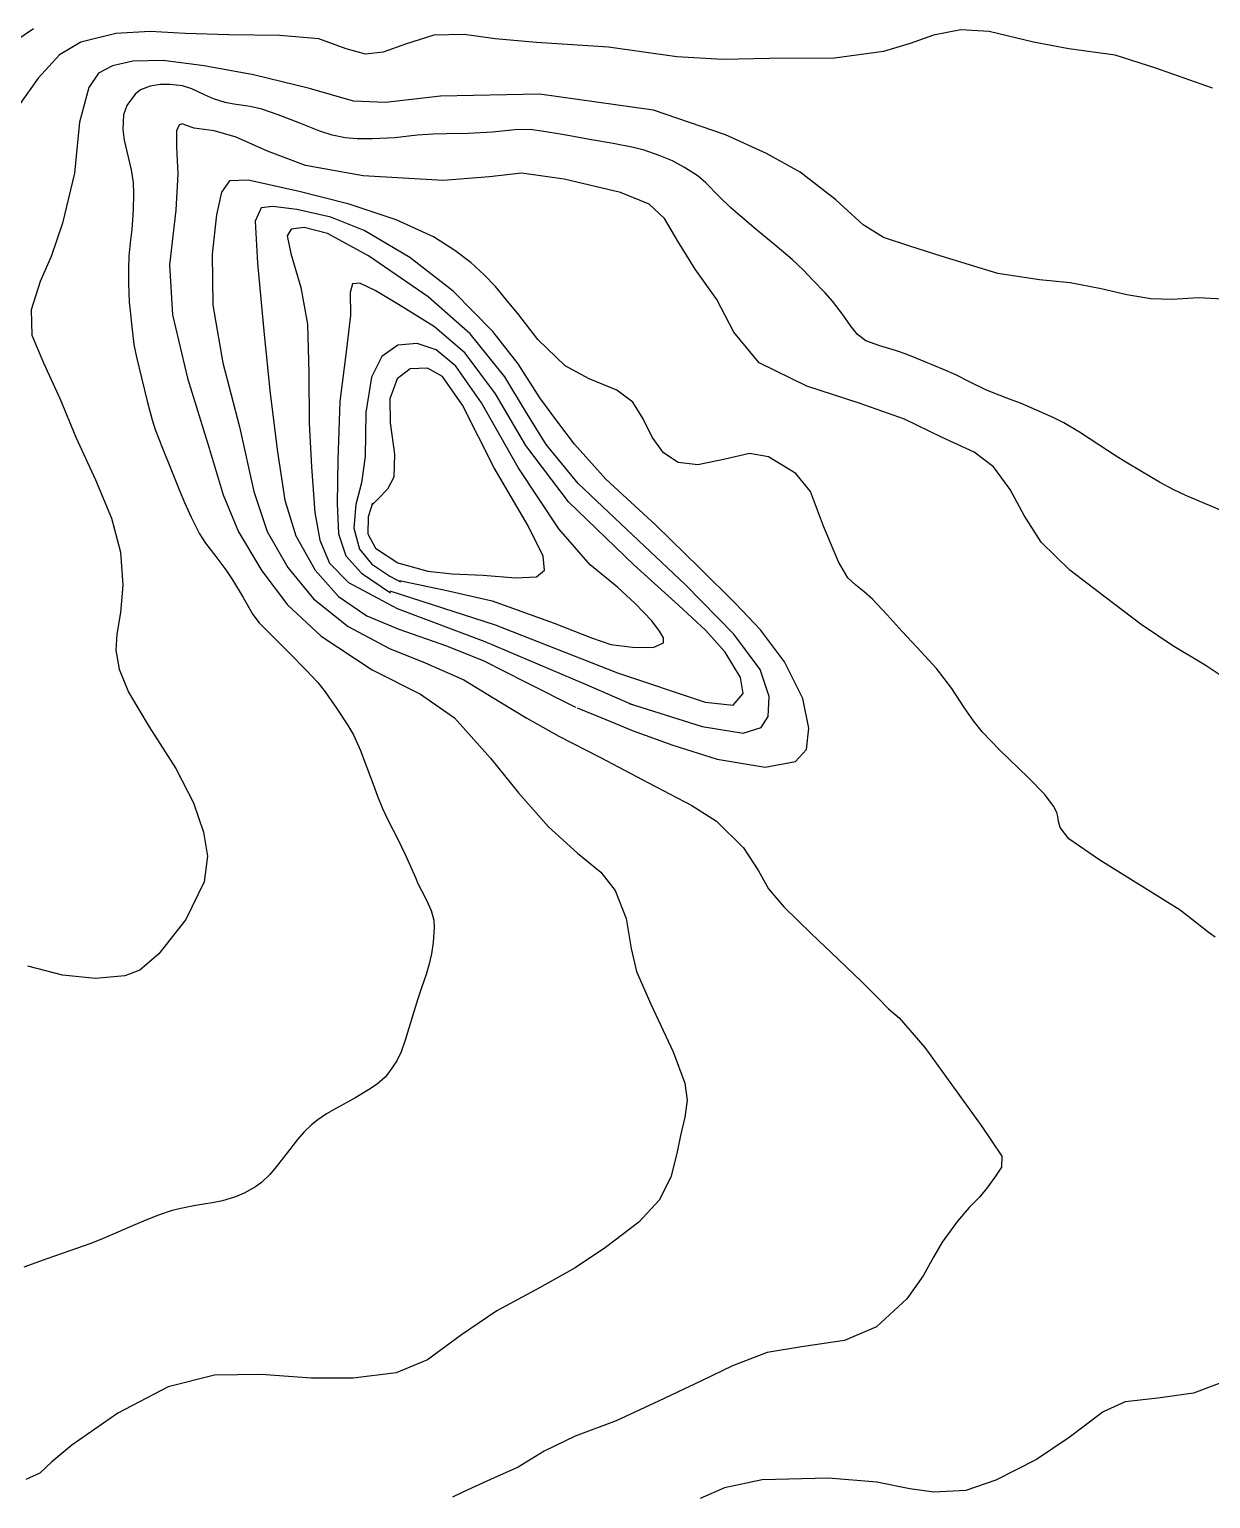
# Model space of a CAD drawing. Extents: x -717077 to -715000, y -984627 to -984000.
# Drawn here: x -715854.7 to -715613, y -984480.8 to -984180.1 of the extents above; entities that cross this region are included whole.
import ezdxf

# ---------------------------------------------------------------- set-up
doc = ezdxf.new("R2010")
doc.units = 0
doc.layers.add('contour_lines', color=1, linetype='CONTINUOUS')

msp = doc.modelspace()

# ---------------------------------------------------------------- linework, layer by layer
at = {"layer": 'contour_lines', "color": 1}
for p, q in [((-715853.844, -984180.038, 276), (-715859.585, -984183.911, 276)), ((-715837.042, -984181, 277), (-715844.198, -984182.732, 277)), ((-715830.015, -984180.563, 277), (-715837.042, -984181, 277)), ((-715822.815, -984180.962, 277), (-715830.015, -984180.563, 277)), ((-715813.924, -984181.273, 277), (-715822.815, -984180.962, 277)), ((-715803.43, -984181.397, 277), (-715813.924, -984181.273, 277)), ((-715795.472, -984182.093, 277), (-715803.43, -984181.397, 277)), ((-715771.908, -984181.349, 277), (-715777.73, -984183.129, 277)), ((-715765.699, -984181.15, 277), (-715771.908, -984181.349, 277)), ((-715759.404, -984182.091, 277), (-715765.699, -984181.15, 277)), ((-715669.66, -984181.336, 277), (-715674.495, -984183.022, 277)), ((-715664.088, -984180.229, 277), (-715669.66, -984181.336, 277)), ((-715658.282, -984180.548, 277), (-715664.088, -984180.229, 277)), ((-715649.245, -984182.769, 277), (-715658.282, -984180.548, 277)), ((-715844.198, -984182.732, 277), (-715848.576, -984185.33, 277)), ((-715789.863, -984184.1, 277), (-715795.472, -984182.093, 277)), ((-715785.95, -984185.192, 277), (-715789.863, -984184.1, 277)), ((-715777.73, -984183.129, 277), (-715782.317, -984184.795, 277)), ((-715750.928, -984182.821, 277), (-715759.404, -984182.091, 277)), ((-715736.165, -984183.797, 277), (-715750.928, -984182.821, 277)), ((-715722.195, -984185.719, 277), (-715736.165, -984183.797, 277)), ((-715679.888, -984184.627, 277), (-715689.943, -984186.029, 277)), ((-715674.495, -984183.022, 277), (-715679.888, -984184.627, 277)), ((-715641.972, -984184.1, 277), (-715649.245, -984182.769, 277)), ((-715632.538, -984185.422, 277), (-715641.972, -984184.1, 277)), ((-715848.576, -984185.33, 277), (-715852.9, -984190.129, 277)), ((-715837.71, -984187.608, 278), (-715840.532, -984189.104, 278)), ((-715833.509, -984186.61, 278), (-715837.71, -984187.608, 278)), ((-715827.296, -984186.521, 278), (-715833.509, -984186.61, 278)), ((-715818.953, -984187.614, 278), (-715827.296, -984186.521, 278)), ((-715808.819, -984189.415, 278), (-715818.953, -984187.614, 278)), ((-715782.317, -984184.795, 277), (-715785.95, -984185.192, 277)), ((-715712.872, -984186.274, 277), (-715722.195, -984185.719, 277)), ((-715703.258, -984186.062, 277), (-715712.872, -984186.274, 277)), ((-715689.943, -984186.029, 277), (-715703.258, -984186.062, 277)), ((-715624.2, -984188.046, 277), (-715632.538, -984185.422, 277)), ((-715852.9, -984190.129, 277), (-715857.416, -984196.475, 277)), ((-715840.532, -984189.104, 278), (-715842.536, -984192.06, 278)), ((-715797.414, -984192.241, 278), (-715808.819, -984189.415, 278)), ((-715612.615, -984192.13, 277), (-715624.2, -984188.046, 277)), ((-715842.536, -984192.06, 278), (-715844.436, -984199.127, 278)), ((-715833.076, -984193.384, 279), (-715834.755, -984195.714, 279)), ((-715831.994, -984192.491, 279), (-715833.076, -984193.384, 279)), ((-715829.981, -984191.761, 279), (-715831.994, -984192.491, 279)), ((-715827.929, -984191.424, 279), (-715829.981, -984191.761, 279)), ((-715825.957, -984191.395, 279), (-715827.929, -984191.424, 279)), ((-715823.382, -984191.707, 279), (-715825.957, -984191.395, 279)), ((-715821.476, -984192.306, 279), (-715823.382, -984191.707, 279)), ((-715818.872, -984193.539, 279), (-715821.476, -984192.306, 279)), ((-715817.002, -984194.373, 279), (-715818.872, -984193.539, 279)), ((-715788.373, -984194.847, 278), (-715797.414, -984192.241, 278)), ((-715750.302, -984193.4, 278), (-715770.58, -984193.777, 278)), ((-715727.014, -984196.661, 278), (-715750.302, -984193.4, 278)), ((-715834.755, -984195.714, 279), (-715835.412, -984197.612, 279)), ((-715814.631, -984195.11, 279), (-715817.002, -984194.373, 279)), ((-715812.865, -984195.43, 279), (-715814.631, -984195.11, 279)), ((-715809.55, -984195.899, 279), (-715812.865, -984195.43, 279)), ((-715807.133, -984196.442, 279), (-715809.55, -984195.899, 279)), ((-715803.771, -984197.614, 279), (-715807.133, -984196.442, 279)), ((-715781.807, -984195.12, 278), (-715788.373, -984194.847, 278)), ((-715770.58, -984193.777, 278), (-715781.807, -984195.12, 278)), ((-715712.237, -984201.721, 278), (-715727.014, -984196.661, 278)), ((-715844.436, -984199.127, 278), (-715845.491, -984209.587, 278)), ((-715835.412, -984197.612, 279), (-715835.577, -984200.589, 279)), ((-715824.052, -984199.675, 280), (-715824.602, -984200.909, 280)), ((-715823.388, -984199.464, 280), (-715824.052, -984199.675, 280)), ((-715822.748, -984199.749, 280), (-715823.388, -984199.464, 280)), ((-715820.996, -984200.338, 280), (-715822.748, -984199.749, 280)), ((-715799.385, -984199.353, 279), (-715803.771, -984197.614, 279)), ((-715795.264, -984200.937, 279), (-715799.385, -984199.353, 279)), ((-715835.577, -984200.589, 279), (-715835.309, -984202.782, 279)), ((-715835.309, -984202.782, 279), (-715834.476, -984206.296, 279)), ((-715824.602, -984200.909, 280), (-715824.614, -984204.226, 280)), ((-715816.883, -984200.896, 280), (-715820.996, -984200.338, 280)), ((-715812.37, -984202.205, 280), (-715816.883, -984200.896, 280)), ((-715805.955, -984205.082, 280), (-715812.37, -984202.205, 280)), ((-715792.738, -984201.77, 279), (-715795.264, -984200.937, 279)), ((-715790.081, -984202.342, 279), (-715792.738, -984201.77, 279)), ((-715787.624, -984202.539, 279), (-715790.081, -984202.342, 279)), ((-715784.491, -984202.529, 279), (-715787.624, -984202.539, 279)), ((-715779.916, -984202.328, 279), (-715784.491, -984202.529, 279)), ((-715775.319, -984201.802, 279), (-715779.916, -984202.328, 279)), ((-715772.066, -984201.568, 279), (-715775.319, -984201.802, 279)), ((-715769.328, -984201.526, 279), (-715772.066, -984201.568, 279)), ((-715764.926, -984201.458, 279), (-715769.328, -984201.526, 279)), ((-715759.918, -984201.151, 279), (-715764.926, -984201.458, 279)), ((-715755.352, -984200.67, 279), (-715759.918, -984201.151, 279)), ((-715752.257, -984200.632, 279), (-715755.352, -984200.67, 279)), ((-715749.461, -984201.006, 279), (-715752.257, -984200.632, 279)), ((-715746.069, -984201.543, 279), (-715749.461, -984201.006, 279)), ((-715744.108, -984201.892, 279), (-715746.069, -984201.543, 279)), ((-715740.102, -984202.64, 279), (-715744.108, -984201.892, 279)), ((-715735.257, -984203.5, 279), (-715740.102, -984202.64, 279)), ((-715703.839, -984205.54, 278), (-715712.237, -984201.721, 278)), ((-715824.614, -984204.226, 280), (-715824.314, -984209.678, 280)), ((-715798.234, -984207.995, 280), (-715805.955, -984205.082, 280)), ((-715731.069, -984204.286, 279), (-715735.257, -984203.5, 279)), ((-715728.88, -984204.827, 279), (-715731.069, -984204.286, 279)), ((-715725.807, -984205.929, 279), (-715728.88, -984204.827, 279)), ((-715696.975, -984209.34, 278), (-715703.839, -984205.54, 278)), ((-715834.476, -984206.296, 279), (-715833.86, -984208.89, 279)), ((-715786.422, -984210.12, 280), (-715798.234, -984207.995, 280)), ((-715723.073, -984207.053, 279), (-715725.807, -984205.929, 279)), ((-715720.633, -984208.366, 279), (-715723.073, -984207.053, 279)), ((-715717.814, -984210.188, 279), (-715720.633, -984208.366, 279)), ((-715845.491, -984209.587, 278), (-715847.917, -984219.797, 278)), ((-715833.86, -984208.89, 279), (-715833.498, -984211.498, 279)), ((-715833.498, -984211.498, 279), (-715833.414, -984213.779, 279)), ((-715824.314, -984209.678, 280), (-715824.748, -984217.128, 280)), ((-715813.762, -984211.133, 281), (-715815.368, -984213.414, 281)), ((-715809.911, -984211.011, 281), (-715813.762, -984211.133, 281)), ((-715799.769, -984213.24, 281), (-715809.911, -984211.011, 281)), ((-715770.005, -984211.063, 280), (-715786.422, -984210.12, 280)), ((-715760.577, -984210.276, 280), (-715770.005, -984211.063, 280)), ((-715754.03, -984209.533, 280), (-715760.577, -984210.276, 280)), ((-715745.278, -984210.815, 280), (-715754.03, -984209.533, 280)), ((-715733.727, -984213.49, 280), (-715745.278, -984210.815, 280)), ((-715716.245, -984211.52, 279), (-715717.814, -984210.188, 279)), ((-715713.586, -984214.238, 279), (-715716.245, -984211.52, 279)), ((-715689.686, -984215.008, 278), (-715696.975, -984209.34, 278)), ((-715833.414, -984213.779, 279), (-715833.498, -984217.069, 279)), ((-715815.368, -984213.414, 281), (-715816.437, -984218.103, 281)), ((-715789.28, -984215.893, 281), (-715799.769, -984213.24, 281)), ((-715727.867, -984215.869, 280), (-715733.727, -984213.49, 280)), ((-715711.138, -984216.637, 279), (-715713.586, -984214.238, 279)), ((-715833.498, -984217.069, 279), (-715833.751, -984221.094, 279)), ((-715824.748, -984217.128, 280), (-715826.034, -984228.344, 280)), ((-715807.254, -984216.658, 282), (-715808.501, -984219.381, 282)), ((-715804.916, -984216.356, 282), (-715807.254, -984216.658, 282)), ((-715799.974, -984216.966, 282), (-715804.916, -984216.356, 282)), ((-715793.014, -984218.53, 282), (-715799.974, -984216.966, 282)), ((-715779.668, -984219.115, 281), (-715789.28, -984215.893, 281)), ((-715724.734, -984218.865, 280), (-715727.867, -984215.869, 280)), ((-715709.266, -984218.291, 279), (-715711.138, -984216.637, 279)), ((-715684.099, -984220.106, 278), (-715689.686, -984215.008, 278)), ((-715847.917, -984219.797, 278), (-715850.246, -984226.614, 278)), ((-715816.437, -984218.103, 281), (-715817.3, -984226.159, 281)), ((-715808.501, -984219.381, 282), (-715808.023, -984227.957, 282)), ((-715798.467, -984220.664, 283), (-715801.158, -984221.024, 283)), ((-715793.711, -984221.933, 283), (-715798.467, -984220.664, 283)), ((-715786.2, -984221.292, 282), (-715793.014, -984218.53, 282)), ((-715772.039, -984222.614, 281), (-715779.668, -984219.115, 281)), ((-715721.984, -984223.493, 280), (-715724.734, -984218.865, 280)), ((-715705.951, -984221.058, 279), (-715709.266, -984218.291, 279)), ((-715679.948, -984222.717, 278), (-715684.099, -984220.106, 278)), ((-715834.108, -984223.816, 279), (-715834.385, -984226.568, 279)), ((-715833.751, -984221.094, 279), (-715834.108, -984223.816, 279)), ((-715801.158, -984221.024, 283), (-715801.96, -984222.379, 283)), ((-715801.96, -984222.379, 283), (-715801.233, -984226.024, 283)), ((-715785.297, -984226.451, 283), (-715793.711, -984221.933, 283)), ((-715776.874, -984226.802, 282), (-715786.2, -984221.292, 282)), ((-715767.665, -984225.399, 281), (-715772.039, -984222.614, 281)), ((-715718.477, -984229.175, 280), (-715721.984, -984223.493, 280)), ((-715702.114, -984224.298, 279), (-715705.951, -984221.058, 279)), ((-715674.558, -984224.526, 278), (-715679.948, -984222.717, 278)), ((-715850.246, -984226.614, 278), (-715852.482, -984231.702, 278)), ((-715834.385, -984226.568, 279), (-715834.455, -984229.169, 279)), ((-715817.3, -984226.159, 281), (-715817.146, -984236.564, 281)), ((-715801.233, -984226.024, 283), (-715799.126, -984232.946, 283)), ((-715773.11, -984234.886, 283), (-715785.297, -984226.451, 283)), ((-715767.959, -984233.674, 282), (-715776.874, -984226.802, 282)), ((-715764.278, -984227.938, 281), (-715767.665, -984225.399, 281)), ((-715698.637, -984227.245, 279), (-715702.114, -984224.298, 279)), ((-715668.094, -984226.577, 278), (-715674.558, -984224.526, 278)), ((-715656.505, -984230.065, 278), (-715668.094, -984226.577, 278)), ((-715834.455, -984229.169, 279), (-715834.423, -984232.146, 279)), ((-715826.034, -984228.344, 280), (-715825.408, -984238.522, 280)), ((-715808.023, -984227.957, 282), (-715806.673, -984242.577, 282)), ((-715761.611, -984230.375, 281), (-715764.278, -984227.938, 281)), ((-715714.038, -984235.381, 280), (-715718.477, -984229.175, 280)), ((-715696.375, -984229.336, 279), (-715698.637, -984227.245, 279)), ((-715694.351, -984231.432, 279), (-715696.375, -984229.336, 279)), ((-715852.482, -984231.702, 278), (-715854.367, -984237.5, 278)), ((-715834.423, -984232.146, 279), (-715834.276, -984235.949, 279)), ((-715788.554, -984232.183, 284), (-715789.029, -984233.971, 284)), ((-715787.084, -984232.084, 284), (-715788.554, -984232.183, 284)), ((-715783.938, -984233.544, 284), (-715787.084, -984232.084, 284)), ((-715759.351, -984232.744, 281), (-715761.611, -984230.375, 281)), ((-715757.22, -984235.322, 281), (-715759.351, -984232.744, 281)), ((-715691.877, -984234.051, 279), (-715694.351, -984231.432, 279)), ((-715647.975, -984231.394, 278), (-715656.505, -984230.065, 278)), ((-715641.723, -984232.002, 278), (-715647.975, -984231.394, 278)), ((-715635.41, -984233.213, 278), (-715641.723, -984232.002, 278)), ((-715799.126, -984232.946, 283), (-715797.791, -984240.445, 283)), ((-715789.029, -984233.971, 284), (-715788.996, -984238.635, 284)), ((-715779.182, -984236.447, 284), (-715783.938, -984233.544, 284)), ((-715764.521, -984242.468, 283), (-715773.11, -984234.886, 283)), ((-715759.878, -984241.943, 282), (-715767.959, -984233.674, 282)), ((-715754.533, -984238.549, 281), (-715757.22, -984235.322, 281)), ((-715710.546, -984242.067, 280), (-715714.038, -984235.381, 280)), ((-715690.353, -984235.779, 279), (-715691.877, -984234.051, 279)), ((-715688.328, -984238.403, 279), (-715690.353, -984235.779, 279)), ((-715630.126, -984234.435, 278), (-715635.41, -984233.213, 278)), ((-715625.242, -984235.272, 278), (-715630.126, -984234.435, 278)), ((-715620.877, -984235.42, 278), (-715625.242, -984235.272, 278)), ((-715615.433, -984235.058, 278), (-715620.877, -984235.42, 278)), ((-715610.515, -984235.355, 278), (-715615.433, -984235.058, 278)), ((-715854.367, -984237.5, 278), (-715854.171, -984242.685, 278)), ((-715834.276, -984235.949, 279), (-715834.018, -984238.444, 279)), ((-715834.018, -984238.444, 279), (-715833.66, -984241.585, 279)), ((-715825.408, -984238.522, 280), (-715822.366, -984251.533, 280)), ((-715817.146, -984236.564, 281), (-715815.094, -984248.385, 281)), ((-715788.996, -984238.635, 284), (-715789.825, -984245.555, 284)), ((-715771.796, -984240.989, 284), (-715779.182, -984236.447, 284)), ((-715750.635, -984243.619, 281), (-715754.533, -984238.549, 281)), ((-715686.586, -984240.865, 279), (-715688.328, -984238.403, 279)), ((-715833.66, -984241.585, 279), (-715833.336, -984244.635, 279)), ((-715797.791, -984240.445, 283), (-715797.522, -984250.51, 283)), ((-715765.545, -984246.392, 284), (-715771.796, -984240.989, 284)), ((-715685.228, -984242.566, 279), (-715686.586, -984240.865, 279)), ((-715854.171, -984242.685, 278), (-715851.798, -984248.339, 278)), ((-715833.336, -984244.635, 279), (-715832.808, -984247.208, 279)), ((-715806.673, -984242.577, 282), (-715805.401, -984254.655, 282)), ((-715779.292, -984244.787, 285), (-715782.571, -984247.093, 285)), ((-715775.332, -984244.443, 285), (-715779.292, -984244.787, 285)), ((-715771.455, -984245.689, 285), (-715775.332, -984244.443, 285)), ((-715757.407, -984251.226, 283), (-715764.521, -984242.468, 283)), ((-715754.707, -984248.586, 282), (-715759.878, -984241.943, 282)), ((-715745.067, -984248.978, 281), (-715750.635, -984243.619, 281)), ((-715705.33, -984248.369, 280), (-715710.546, -984242.067, 280)), ((-715683.524, -984243.837, 279), (-715685.228, -984242.566, 279)), ((-715680.703, -984244.922, 279), (-715683.524, -984243.837, 279)), ((-715832.808, -984247.208, 279), (-715831.748, -984251.474, 279)), ((-715789.825, -984245.555, 284), (-715791.163, -984256.264, 284)), ((-715782.571, -984247.093, 285), (-715784.684, -984251.308, 285)), ((-715767.441, -984249.043, 285), (-715771.455, -984245.689, 285)), ((-715759.3, -984254.742, 284), (-715765.545, -984246.392, 284)), ((-715677.242, -984245.922, 279), (-715680.703, -984244.922, 279)), ((-715675.301, -984246.569, 279), (-715677.242, -984245.922, 279)), ((-715671.592, -984248.08, 279), (-715675.301, -984246.569, 279)), ((-715851.798, -984248.339, 278), (-715848.435, -984255.778, 278)), ((-715815.094, -984248.385, 281), (-715811.716, -984261.448, 281)), ((-715797.522, -984250.51, 283), (-715797.43, -984260.702, 283)), ((-715776.785, -984249.628, 286), (-715779.464, -984251.659, 286)), ((-715773.221, -984249.457, 286), (-715776.785, -984249.628, 286)), ((-715770.163, -984251.181, 286), (-715773.221, -984249.457, 286)), ((-715762.196, -984256.543, 285), (-715767.441, -984249.043, 285)), ((-715750.232, -984255.505, 282), (-715754.707, -984248.586, 282)), ((-715740.162, -984251.625, 281), (-715745.067, -984248.978, 281)), ((-715695.578, -984253.143, 280), (-715705.33, -984248.369, 280)), ((-715667.651, -984249.729, 279), (-715671.592, -984248.08, 279)), ((-715665.139, -984250.86, 279), (-715667.651, -984249.729, 279)), ((-715662.206, -984252.299, 279), (-715665.139, -984250.86, 279)), ((-715831.748, -984251.474, 279), (-715830.593, -984256.226, 279)), ((-715822.366, -984251.533, 280), (-715817.881, -984265.81, 280)), ((-715784.684, -984251.308, 285), (-715785.872, -984258.544, 285)), ((-715779.464, -984251.659, 286), (-715780.939, -984255.717, 286)), ((-715766.072, -984257.067, 286), (-715770.163, -984251.181, 286)), ((-715753.197, -984258.267, 283), (-715757.407, -984251.226, 283)), ((-715734.511, -984253.959, 281), (-715740.162, -984251.625, 281)), ((-715684.926, -984256.643, 280), (-715695.578, -984253.143, 280)), ((-715658.954, -984253.885, 279), (-715662.206, -984252.299, 279)), ((-715657.168, -984254.65, 279), (-715658.954, -984253.885, 279)), ((-715848.435, -984255.778, 278), (-715845.166, -984263.587, 278)), ((-715830.593, -984256.226, 279), (-715829.609, -984260.067, 279)), ((-715805.401, -984254.655, 282), (-715803.901, -984266.578, 282)), ((-715791.163, -984256.264, 284), (-715791.572, -984268.23, 284)), ((-715780.939, -984255.717, 286), (-715780.884, -984260.664, 286)), ((-715754.675, -984269.816, 285), (-715762.196, -984256.543, 285)), ((-715753.118, -984265.283, 284), (-715759.3, -984254.742, 284)), ((-715746.794, -984260.215, 282), (-715750.232, -984255.505, 282)), ((-715731.224, -984256.44, 281), (-715734.511, -984253.959, 281)), ((-715729.084, -984259.846, 281), (-715731.224, -984256.44, 281)), ((-715675.605, -984259.89, 280), (-715684.926, -984256.643, 280)), ((-715654.115, -984255.786, 279), (-715657.168, -984254.65, 279)), ((-715651.901, -984256.631, 279), (-715654.115, -984255.786, 279)), ((-715648.619, -984258.029, 279), (-715651.901, -984256.631, 279)), ((-715785.872, -984258.544, 285), (-715785.968, -984267.533, 285)), ((-715759.583, -984269.846, 286), (-715766.072, -984257.067, 286)), ((-715748.974, -984265.089, 283), (-715753.197, -984258.267, 283)), ((-715727.253, -984263.613, 281), (-715729.084, -984259.846, 281)), ((-715668.059, -984263.561, 280), (-715675.605, -984259.89, 280)), ((-715645.046, -984259.599, 279), (-715648.619, -984258.029, 279)), ((-715642.987, -984260.631, 279), (-715645.046, -984259.599, 279)), ((-715829.609, -984260.067, 279), (-715828.954, -984262.031, 279)), ((-715828.954, -984262.031, 279), (-715827.431, -984265.832, 279)), ((-715811.716, -984261.448, 281), (-715808.799, -984274.719, 281)), ((-715797.43, -984260.702, 283), (-715796.966, -984269.655, 283)), ((-715780.884, -984260.664, 286), (-715779.955, -984267.071, 286)), ((-715743.135, -984265.024, 282), (-715746.794, -984260.215, 282)), ((-715639.792, -984262.568, 279), (-715642.987, -984260.631, 279)), ((-715635.828, -984265.146, 279), (-715639.792, -984262.568, 279)), ((-715845.166, -984263.587, 278), (-715841.195, -984272.326, 278)), ((-715827.431, -984265.832, 279), (-715825.595, -984270.414, 279)), ((-715817.881, -984265.81, 280), (-715815.073, -984275.356, 280)), ((-715744.394, -984276.847, 284), (-715753.118, -984265.283, 284)), ((-715742.425, -984273.085, 283), (-715748.974, -984265.089, 283)), ((-715736.764, -984272.178, 282), (-715743.135, -984265.024, 282)), ((-715724.934, -984266.817, 281), (-715727.253, -984263.613, 281)), ((-715661.363, -984266.667, 280), (-715668.059, -984263.561, 280)), ((-715632.302, -984267.466, 279), (-715635.828, -984265.146, 279)), ((-715803.901, -984266.578, 282), (-715802.445, -984276.479, 282)), ((-715791.572, -984268.23, 284), (-715791.749, -984277.16, 284)), ((-715785.968, -984267.533, 285), (-715786.758, -984272.943, 285)), ((-715779.955, -984267.071, 286), (-715780.138, -984271.803, 286)), ((-715721.907, -984268.765, 281), (-715724.934, -984266.817, 281)), ((-715717.945, -984269.263, 281), (-715721.907, -984268.765, 281)), ((-715712.293, -984268.091, 281), (-715717.945, -984269.263, 281)), ((-715707.333, -984266.957, 281), (-715712.293, -984268.091, 281)), ((-715703.482, -984267.631, 281), (-715707.333, -984266.957, 281)), ((-715697.881, -984270.989, 281), (-715703.482, -984267.631, 281)), ((-715657.395, -984269.663, 280), (-715661.363, -984266.667, 280)), ((-715630.308, -984268.715, 279), (-715632.302, -984267.466, 279)), ((-715627.138, -984270.596, 279), (-715630.308, -984268.715, 279)), ((-715825.595, -984270.414, 279), (-715823.982, -984274.492, 279)), ((-715796.966, -984269.655, 283), (-715796.282, -984279.024, 283)), ((-715780.138, -984271.803, 286), (-715781.39, -984274.206, 286)), ((-715752.61, -984281.722, 286), (-715759.583, -984269.846, 286)), ((-715746.364, -984282.332, 285), (-715754.675, -984269.816, 285)), ((-715694.887, -984274.72, 281), (-715697.881, -984270.989, 281)), ((-715653.999, -984274.312, 280), (-715657.395, -984269.663, 280)), ((-715623.411, -984272.776, 279), (-715627.138, -984270.596, 279)), ((-715841.195, -984272.326, 278), (-715837.926, -984280.151, 278)), ((-715823.982, -984274.492, 279), (-715822.989, -984276.968, 279)), ((-715808.799, -984274.719, 281), (-715806.069, -984282.871, 281)), ((-715786.758, -984272.943, 285), (-715787.929, -984277.389, 285)), ((-715781.39, -984274.206, 286), (-715783.287, -984276.142, 286)), ((-715732.426, -984282.496, 283), (-715742.425, -984273.085, 283)), ((-715726.481, -984281.568, 282), (-715736.764, -984272.178, 282)), ((-715692.214, -984281.772, 281), (-715694.887, -984274.72, 281)), ((-715651.167, -984279.63, 280), (-715653.999, -984274.312, 280)), ((-715620.648, -984274.283, 279), (-715623.411, -984272.776, 279)), ((-715618.035, -984275.52, 279), (-715620.648, -984274.283, 279)), ((-715822.989, -984276.968, 279), (-715821.6, -984279.981, 279)), ((-715815.073, -984275.356, 280), (-715811.88, -984282.978, 280)), ((-715802.445, -984276.479, 282), (-715800.174, -984283.794, 282)), ((-715791.749, -984277.16, 284), (-715791.434, -984283.353, 284)), ((-715787.929, -984277.389, 285), (-715788.307, -984282.22, 285)), ((-715784.475, -984277.102, 286), (-715785.388, -984279.912, 286)), ((-715783.287, -984276.142, 286), (-715784.457, -984277.349, 286)), ((-715731.026, -984289.737, 284), (-715744.394, -984276.847, 284)), ((-715613.994, -984277.256, 279), (-715618.035, -984275.52, 279)), ((-715609.345, -984279.177, 279), (-715613.994, -984277.256, 279)), ((-715837.926, -984280.151, 278), (-715836.08, -984287.138, 278)), ((-715821.6, -984279.981, 279), (-715819.874, -984283.377, 279)), ((-715796.282, -984279.024, 283), (-715795.263, -984284.667, 283)), ((-715785.388, -984279.912, 286), (-715785.476, -984283.352, 286)), ((-715647.674, -984285.047, 280), (-715651.167, -984279.63, 280)), ((-715819.874, -984283.377, 279), (-715818.662, -984285.298, 279)), ((-715811.88, -984282.978, 280), (-715807.165, -984290.92, 280)), ((-715806.069, -984282.871, 281), (-715801.815, -984290.289, 281)), ((-715800.174, -984283.794, 282), (-715796.256, -984290.822, 282)), ((-715791.434, -984283.353, 284), (-715789.914, -984287.864, 284)), ((-715788.307, -984282.22, 285), (-715787.157, -984286.511, 285)), ((-715785.476, -984283.352, 286), (-715783.883, -984286.301, 286)), ((-715749.555, -984287.94, 286), (-715752.61, -984281.722, 286)), ((-715739.931, -984289.718, 285), (-715746.364, -984282.332, 285)), ((-715720.49, -984293.717, 283), (-715732.426, -984282.496, 283)), ((-715717.495, -984290.394, 282), (-715726.481, -984281.568, 282)), ((-715689.13, -984289.128, 281), (-715692.214, -984281.772, 281)), ((-715818.662, -984285.298, 279), (-715816.541, -984288.03, 279)), ((-715795.263, -984284.667, 283), (-715793.273, -984289.363, 283)), ((-715787.157, -984286.511, 285), (-715784.642, -984289.564, 285)), ((-715783.883, -984286.301, 286), (-715779.337, -984289.276, 286)), ((-715641.774, -984290.782, 280), (-715647.674, -984285.047, 280)), ((-715836.08, -984287.138, 278), (-715835.562, -984293.861, 278)), ((-715816.541, -984288.03, 279), (-715814.478, -984290.713, 279)), ((-715793.273, -984289.363, 283), (-715789.412, -984293.354, 283)), ((-715789.914, -984287.864, 284), (-715786.72, -984291.388, 284)), ((-715784.642, -984289.564, 285), (-715780.93, -984292.04, 285)), ((-715779.337, -984289.276, 286), (-715773.162, -984291.009, 286)), ((-715749.263, -984290.832, 286), (-715749.555, -984287.94, 286)), ((-715734.371, -984294.267, 285), (-715739.931, -984289.718, 285)), ((-715721.856, -984297.982, 284), (-715731.026, -984289.737, 284)), ((-715687.195, -984292.356, 281), (-715689.13, -984289.128, 281)), ((-715814.478, -984290.713, 279), (-715813.106, -984292.803, 279)), ((-715813.106, -984292.803, 279), (-715810.989, -984296.389, 279)), ((-715807.165, -984290.92, 280), (-715801.859, -984297.879, 280)), ((-715801.815, -984290.289, 281), (-715796.551, -984296.645, 281)), ((-715796.256, -984290.822, 282), (-715791.425, -984296.175, 282)), ((-715786.72, -984291.388, 284), (-715780.783, -984295.468, 284)), ((-715780.93, -984292.04, 285), (-715778.774, -984293.157, 285)), ((-715778.985, -984292.897, 285), (-715769.312, -984294.957, 285)), ((-715773.162, -984291.009, 286), (-715768.163, -984291.552, 286)), ((-715768.163, -984291.552, 286), (-715761.833, -984291.815, 286)), ((-715761.833, -984291.815, 286), (-715755.209, -984292.366, 286)), ((-715755.209, -984292.366, 286), (-715750.903, -984292.154, 286)), ((-715750.903, -984292.154, 286), (-715749.263, -984290.832, 286)), ((-715710.189, -984297.598, 282), (-715717.495, -984290.394, 282)), ((-715685.61, -984293.891, 281), (-715687.195, -984292.356, 281)), ((-715634.549, -984296.35, 280), (-715641.774, -984290.782, 280)), ((-715835.562, -984293.861, 278), (-715836.07, -984299.457, 278)), ((-715789.412, -984293.354, 283), (-715779.438, -984298.64, 283)), ((-715780.932, -984295.054, 284), (-715759.418, -984302.017, 284)), ((-715769.312, -984294.957, 285), (-715760.03, -984297.088, 285)), ((-715730.741, -984297.593, 285), (-715734.371, -984294.267, 285)), ((-715710.556, -984303.893, 283), (-715720.49, -984293.717, 283)), ((-715683.861, -984295.25, 281), (-715685.61, -984293.891, 281)), ((-715682.162, -984296.762, 281), (-715683.861, -984295.25, 281)), ((-715810.989, -984296.389, 279), (-715808.983, -984299.887, 279)), ((-715801.859, -984297.879, 280), (-715794.975, -984304.33, 280)), ((-715796.551, -984296.645, 281), (-715789.44, -984302.32, 281)), ((-715791.425, -984296.175, 282), (-715785.616, -984300.117, 282)), ((-715779.438, -984298.64, 283), (-715761.524, -984305.38, 283)), ((-715760.03, -984297.088, 285), (-715747.314, -984301.629, 285)), ((-715727.348, -984301.144, 285), (-715730.741, -984297.593, 285)), ((-715716.311, -984303.15, 284), (-715721.856, -984297.982, 284)), ((-715705.104, -984303.039, 282), (-715710.189, -984297.598, 282)), ((-715679.137, -984299.91, 281), (-715682.162, -984296.762, 281)), ((-715627.206, -984301.936, 280), (-715634.549, -984296.35, 280)), ((-715836.07, -984299.457, 278), (-715836.786, -984303.886, 278)), ((-715808.983, -984299.887, 279), (-715807.711, -984301.585, 279)), ((-715807.711, -984301.585, 279), (-715804.916, -984304.385, 279)), ((-715785.616, -984300.117, 282), (-715779.102, -984302.903, 282)), ((-715747.314, -984301.629, 285), (-715739.657, -984304.634, 285)), ((-715725.728, -984303.275, 285), (-715727.348, -984301.144, 285)), ((-715676.086, -984303.354, 281), (-715679.137, -984299.91, 281)), ((-715620.742, -984306.287, 280), (-715627.206, -984301.936, 280)), ((-715836.786, -984303.886, 278), (-715836.985, -984307.157, 278)), ((-715804.916, -984304.385, 279), (-715801.434, -984307.841, 279)), ((-715794.975, -984304.33, 280), (-715784.547, -984311.19, 280)), ((-715789.44, -984302.32, 281), (-715781.012, -984306.814, 281)), ((-715779.102, -984302.903, 282), (-715769.314, -984306.271, 282)), ((-715759.418, -984302.017, 284), (-715734.338, -984311.81, 284)), ((-715739.657, -984304.634, 285), (-715735.719, -984306.007, 285)), ((-715724.907, -984304.682, 285), (-715725.728, -984303.275, 285)), ((-715724.948, -984305.655, 285), (-715724.907, -984304.682, 285)), ((-715712.296, -984307.577, 284), (-715716.311, -984303.15, 284)), ((-715705.143, -984311.151, 283), (-715710.556, -984303.893, 283)), ((-715700.17, -984309.587, 282), (-715705.104, -984303.039, 282)), ((-715673.02, -984306.601, 281), (-715676.086, -984303.354, 281)), ((-715836.985, -984307.157, 278), (-715836.361, -984311.045, 278)), ((-715801.434, -984307.841, 279), (-715798.096, -984311.278, 279)), ((-715781.012, -984306.814, 281), (-715773.712, -984309.796, 281)), ((-715769.314, -984306.271, 282), (-715761.703, -984309.334, 282)), ((-715761.524, -984305.38, 283), (-715741.272, -984314.026, 283)), ((-715735.719, -984306.007, 285), (-715731.256, -984306.559, 285)), ((-715731.256, -984306.559, 285), (-715727.052, -984306.609, 285)), ((-715727.052, -984306.609, 285), (-715724.948, -984305.655, 285)), ((-715709.15, -984312.763, 284), (-715712.296, -984307.577, 284)), ((-715669.059, -984310.904, 281), (-715673.02, -984306.601, 281)), ((-715614.075, -984310.236, 280), (-715620.742, -984306.287, 280)), ((-715773.712, -984309.796, 281), (-715765.788, -984313.278, 281)), ((-715761.703, -984309.334, 282), (-715753.136, -984313.738, 282)), ((-715696.415, -984317.076, 282), (-715700.17, -984309.587, 282)), ((-715665.92, -984314.991, 281), (-715669.059, -984310.904, 281)), ((-715608.587, -984313.931, 280), (-715614.075, -984310.236, 280)), ((-715836.361, -984311.045, 278), (-715834.408, -984315.789, 278)), ((-715798.096, -984311.278, 279), (-715795.649, -984313.822, 279)), ((-715795.649, -984313.822, 279), (-715794.175, -984315.692, 279)), ((-715784.547, -984311.19, 280), (-715774.646, -984316.204, 280)), ((-715765.788, -984313.278, 281), (-715758.465, -984317.729, 281)), ((-715753.136, -984313.738, 282), (-715742.978, -984318.851, 282)), ((-715741.272, -984314.026, 283), (-715731.323, -984318.272, 283)), ((-715734.338, -984311.81, 284), (-715716.445, -984317.8, 284)), ((-715708.66, -984316.055, 284), (-715709.15, -984312.763, 284)), ((-715703.296, -984316.644, 283), (-715705.143, -984311.151, 283)), ((-715834.408, -984315.789, 278), (-715830.196, -984322.885, 278)), ((-715794.175, -984315.692, 279), (-715791.861, -984319.059, 279)), ((-715774.646, -984316.204, 280), (-715767.685, -984321.001, 280)), ((-715710.654, -984318.43, 284), (-715708.66, -984316.055, 284)), ((-715703.55, -984320.728, 283), (-715703.296, -984316.644, 283)), ((-715663.423, -984318.889, 281), (-715665.92, -984314.991, 281)), ((-715791.861, -984319.059, 279), (-715789.59, -984322.434, 279)), ((-715758.465, -984317.729, 281), (-715752.926, -984321.113, 281)), ((-715742.633, -984318.989, 282), (-715736.738, -984321.352, 282)), ((-715731.999, -984318.081, 283), (-715717.028, -984322.78, 283)), ((-715716.445, -984317.8, 284), (-715710.654, -984318.43, 284)), ((-715695.17, -984323.143, 282), (-715696.415, -984317.076, 282)), ((-715661.529, -984321.668, 281), (-715663.423, -984318.889, 281)), ((-715830.196, -984322.885, 278), (-715824.718, -984331.368, 278)), ((-715789.59, -984322.434, 279), (-715788.402, -984324.469, 279)), ((-715767.685, -984321.001, 280), (-715760.314, -984329.267, 280)), ((-715752.926, -984321.113, 281), (-715746.393, -984324.774, 281)), ((-715736.738, -984321.352, 282), (-715731.148, -984323.668, 282)), ((-715717.028, -984322.78, 283), (-715708.646, -984324.126, 283)), ((-715708.646, -984324.126, 283), (-715704.983, -984323.004, 283)), ((-715704.983, -984323.004, 283), (-715703.55, -984320.728, 283)), ((-715659.655, -984323.971, 281), (-715661.529, -984321.668, 281)), ((-715788.402, -984324.469, 279), (-715786.954, -984327.74, 279)), ((-715746.393, -984324.774, 281), (-715737.813, -984329.161, 281)), ((-715731.148, -984323.668, 282), (-715722.999, -984326.645, 282)), ((-715695.663, -984327.502, 282), (-715695.17, -984323.143, 282)), ((-715656.216, -984327.505, 281), (-715659.655, -984323.971, 281)), ((-715786.954, -984327.74, 279), (-715785.416, -984331.742, 279)), ((-715722.999, -984326.645, 282), (-715713.978, -984329.483, 282)), ((-715697.914, -984329.962, 282), (-715695.663, -984327.502, 282)), ((-715650.221, -984333.279, 281), (-715656.216, -984327.505, 281)), ((-715824.718, -984331.368, 278), (-715821.139, -984338.398, 278)), ((-715785.416, -984331.742, 279), (-715784.373, -984334.576, 279)), ((-715760.314, -984329.267, 280), (-715754.609, -984336.376, 280)), ((-715737.813, -984329.161, 281), (-715728.021, -984334.357, 281)), ((-715713.978, -984329.483, 282), (-715704.157, -984331.093, 282)), ((-715704.157, -984331.093, 282), (-715697.914, -984329.962, 282)), ((-715784.373, -984334.576, 279), (-715783.466, -984337.039, 279)), ((-715728.021, -984334.357, 281), (-715719.117, -984338.938, 281)), ((-715646.895, -984336.72, 281), (-715650.221, -984333.279, 281)), ((-715783.466, -984337.039, 279), (-715782.441, -984339.575, 279)), ((-715754.609, -984336.376, 280), (-715748.48, -984343.342, 280)), ((-715645.156, -984339.11, 281), (-715646.895, -984336.72, 281)), ((-715821.139, -984338.398, 278), (-715819.081, -984344.389, 278)), ((-715782.441, -984339.575, 279), (-715781.229, -984342.137, 279)), ((-715719.117, -984338.938, 281), (-715714.102, -984342.184, 281)), ((-715644.463, -984340.404, 281), (-715645.156, -984339.11, 281)), ((-715644.266, -984341.245, 281), (-715644.463, -984340.404, 281)), ((-715781.229, -984342.137, 279), (-715779.335, -984345.86, 279)), ((-715748.48, -984343.342, 280), (-715742.508, -984348.719, 280)), ((-715714.102, -984342.184, 281), (-715708.589, -984347.627, 281)), ((-715644.1, -984342.248, 281), (-715644.266, -984341.245, 281)), ((-715643.769, -984343.445, 281), (-715644.1, -984342.248, 281)), ((-715641.992, -984345.757, 281), (-715643.769, -984343.445, 281)), ((-715819.081, -984344.389, 278), (-715818.249, -984349.321, 278)), ((-715779.335, -984345.86, 279), (-715777.794, -984348.972, 279)), ((-715635.629, -984350.147, 281), (-715641.992, -984345.757, 281)), ((-715818.249, -984349.321, 278), (-715818.971, -984354.603, 278)), ((-715777.794, -984348.972, 279), (-715776.839, -984351.08, 279)), ((-715742.508, -984348.719, 280), (-715737.764, -984352.635, 280)), ((-715708.589, -984347.627, 281), (-715705.482, -984352.357, 281)), ((-715776.839, -984351.08, 279), (-715775.716, -984353.723, 279)), ((-715737.764, -984352.635, 280), (-715734.847, -984356.362, 280)), ((-715705.482, -984352.357, 281), (-715703.427, -984355.995, 281)), ((-715619.21, -984360.347, 281), (-715635.629, -984350.147, 281)), ((-715818.971, -984354.603, 278), (-715822.695, -984362.28, 278)), ((-715775.716, -984353.723, 279), (-715775.187, -984354.924, 279)), ((-715775.187, -984354.924, 279), (-715774.485, -984356.337, 279)), ((-715703.427, -984355.995, 281), (-715700.303, -984359.674, 281)), ((-715774.485, -984356.337, 279), (-715773.381, -984358.444, 279)), ((-715773.381, -984358.444, 279), (-715772.489, -984360.444, 279)), ((-715734.847, -984356.362, 280), (-715732.577, -984362.088, 280)), ((-715772.489, -984360.444, 279), (-715771.95, -984362.433, 279)), ((-715732.577, -984362.088, 280), (-715731.554, -984368.237, 280)), ((-715700.303, -984359.674, 281), (-715694.677, -984365.254, 281)), ((-715613.185, -984365.059, 281), (-715619.21, -984360.347, 281)), ((-715822.695, -984362.28, 278), (-715828.236, -984369.324, 278)), ((-715771.862, -984363.935, 279), (-715772.054, -984366.975, 279)), ((-715771.95, -984362.433, 279), (-715771.862, -984363.935, 279)), ((-715612.071, -984365.908, 281), (-715613.185, -984365.059, 281)), ((-715772.054, -984366.975, 279), (-715772.39, -984369.29, 279)), ((-715694.677, -984365.254, 281), (-715689.204, -984370.409, 281)), ((-715828.236, -984369.324, 278), (-715832.117, -984372.693, 278)), ((-715772.39, -984369.29, 279), (-715772.947, -984371.639, 279)), ((-715731.554, -984368.237, 280), (-715730.491, -984372.922, 280)), ((-715689.204, -984370.409, 281), (-715684.286, -984375.098, 281)), ((-715847.93, -984373.681, 278), (-715855.043, -984371.829, 278)), ((-715841.148, -984374.395, 278), (-715847.93, -984373.681, 278)), ((-715835.198, -984373.842, 278), (-715841.148, -984374.395, 278)), ((-715832.117, -984372.693, 278), (-715835.198, -984373.842, 278)), ((-715773.516, -984373.54, 279), (-715774.388, -984376.097, 279)), ((-715772.947, -984371.639, 279), (-715773.516, -984373.54, 279)), ((-715730.491, -984372.922, 280), (-715727.522, -984379.613, 280)), ((-715774.388, -984376.097, 279), (-715775.237, -984378.546, 279)), ((-715684.286, -984375.098, 281), (-715681.103, -984378.302, 281)), ((-715775.237, -984378.546, 279), (-715776.05, -984381.166, 279)), ((-715727.522, -984379.613, 280), (-715722.969, -984389.402, 280)), ((-715681.103, -984378.302, 281), (-715678.897, -984380.593, 281)), ((-715776.05, -984381.166, 279), (-715777.032, -984384.527, 279)), ((-715678.897, -984380.593, 281), (-715676.742, -984382.445, 281)), ((-715676.742, -984382.445, 281), (-715671.456, -984388.508, 281)), ((-715777.032, -984384.527, 279), (-715777.716, -984386.813, 279)), ((-715777.716, -984386.813, 279), (-715778.657, -984389.399, 279)), ((-715671.456, -984388.508, 281), (-715659.905, -984404.422, 281)), ((-715779.544, -984391.186, 279), (-715780.982, -984393.406, 279)), ((-715778.657, -984389.399, 279), (-715779.544, -984391.186, 279)), ((-715722.969, -984389.402, 280), (-715720.544, -984395.758, 280)), ((-715781.911, -984394.523, 279), (-715783.551, -984395.974, 279)), ((-715780.982, -984393.406, 279), (-715781.911, -984394.523, 279)), ((-715785.308, -984397.18, 279), (-715787.897, -984398.729, 279)), ((-715783.551, -984395.974, 279), (-715785.308, -984397.18, 279)), ((-715720.544, -984395.758, 280), (-715720.063, -984399.268, 280)), ((-715791.874, -984400.877, 279), (-715793.883, -984402.031, 279)), ((-715789.584, -984399.656, 279), (-715791.874, -984400.877, 279)), ((-715787.897, -984398.729, 279), (-715789.584, -984399.656, 279)), ((-715720.063, -984399.268, 280), (-715720.571, -984402.768, 280)), ((-715795.691, -984403.264, 279), (-715796.984, -984404.294, 279)), ((-715793.883, -984402.031, 279), (-715795.691, -984403.264, 279)), ((-715720.571, -984402.768, 280), (-715721.448, -984406.505, 280)), ((-715798.549, -984405.79, 279), (-715799.819, -984407.283, 279)), ((-715796.984, -984404.294, 279), (-715798.549, -984405.79, 279)), ((-715721.448, -984406.505, 280), (-715722.225, -984410.182, 280)), ((-715659.905, -984404.422, 281), (-715655.736, -984410.743, 281)), ((-715801.956, -984410.066, 279), (-715804.174, -984412.935, 279)), ((-715799.819, -984407.283, 279), (-715801.956, -984410.066, 279)), ((-715722.225, -984410.182, 280), (-715723.465, -984415.029, 280)), ((-715804.174, -984412.935, 279), (-715805.514, -984414.469, 279)), ((-715655.764, -984412.999, 281), (-715656.969, -984414.836, 281)), ((-715655.736, -984410.743, 281), (-715655.764, -984412.999, 281)), ((-715807.232, -984416.095, 279), (-715808.415, -984416.969, 279)), ((-715805.514, -984414.469, 279), (-715807.232, -984416.095, 279)), ((-715723.465, -984415.029, 280), (-715725.836, -984419.741, 280)), ((-715656.969, -984414.836, 281), (-715658.543, -984416.975, 281)), ((-715812.534, -984419.077, 279), (-715815.175, -984419.855, 279)), ((-715810.756, -984418.329, 279), (-715812.534, -984419.077, 279)), ((-715808.415, -984416.969, 279), (-715810.756, -984418.329, 279)), ((-715660.304, -984419.099, 281), (-715662.361, -984421.219, 281)), ((-715658.543, -984416.975, 281), (-715660.304, -984419.099, 281)), ((-715825.515, -984421.862, 279), (-715828.263, -984422.786, 279)), ((-715823.735, -984421.415, 279), (-715825.515, -984421.862, 279)), ((-715821.041, -984420.906, 279), (-715823.735, -984421.415, 279)), ((-715819.414, -984420.633, 279), (-715821.041, -984420.906, 279)), ((-715816.892, -984420.212, 279), (-715819.414, -984420.633, 279)), ((-715815.175, -984419.855, 279), (-715816.892, -984420.212, 279)), ((-715725.836, -984419.741, 280), (-715729.997, -984424.208, 280)), ((-715662.361, -984421.219, 281), (-715664.765, -984424.003, 281)), ((-715833.476, -984424.909, 279), (-715837.074, -984426.499, 279)), ((-715830.555, -984423.659, 279), (-715833.476, -984424.909, 279)), ((-715828.263, -984422.786, 279), (-715830.555, -984423.659, 279)), ((-715729.997, -984424.208, 280), (-715736.777, -984429.386, 280)), ((-715664.765, -984424.003, 281), (-715667.897, -984428.304, 281)), ((-715839.772, -984427.659, 279), (-715842.369, -984428.666, 279)), ((-715837.074, -984426.499, 279), (-715839.772, -984427.659, 279)), ((-715846.411, -984430.111, 279), (-715851.107, -984431.745, 279)), ((-715842.369, -984428.666, 279), (-715846.411, -984430.111, 279)), ((-715736.777, -984429.386, 280), (-715742.984, -984433.563, 280)), ((-715667.897, -984428.304, 281), (-715669.717, -984431.365, 281)), ((-715851.107, -984431.745, 279), (-715855.814, -984433.41, 279)), ((-715742.984, -984433.563, 280), (-715750.324, -984437.692, 280)), ((-715669.717, -984431.365, 281), (-715671.791, -984435.189, 281)), ((-715671.791, -984435.189, 281), (-715675.153, -984439.907, 281)), ((-715750.324, -984437.692, 280), (-715759.024, -984442.371, 280)), ((-715675.153, -984439.907, 281), (-715681.332, -984445.658, 281)), ((-715759.024, -984442.371, 280), (-715766.246, -984447.277, 280)), ((-715681.332, -984445.658, 281), (-715687.934, -984448.474, 281)), ((-715766.246, -984447.277, 280), (-715773.262, -984452.39, 280)), ((-715687.934, -984448.474, 281), (-715696.698, -984449.734, 281)), ((-715703.733, -984450.933, 281), (-715710.818, -984453.612, 281)), ((-715696.698, -984449.734, 281), (-715703.733, -984450.933, 281)), ((-715779.641, -984455.042, 280), (-715788.458, -984456.155, 280)), ((-715773.262, -984452.39, 280), (-715779.641, -984455.042, 280)), ((-715710.818, -984453.612, 281), (-715717.146, -984456.709, 281)), ((-715826.313, -984457.954, 280), (-715836.58, -984463.315, 280)), ((-715816.81, -984455.564, 280), (-715826.313, -984457.954, 280)), ((-715807.263, -984455.411, 280), (-715816.81, -984455.564, 280)), ((-715797.056, -984456.185, 280), (-715807.263, -984455.411, 280)), ((-715788.458, -984456.155, 280), (-715797.056, -984456.185, 280)), ((-715717.146, -984456.709, 281), (-715725.973, -984460.882, 281)), ((-715611.24, -984457.217, 282), (-715616.448, -984459.201, 282)), ((-715725.973, -984460.882, 281), (-715734.625, -984464.905, 281)), ((-715630.498, -984461.011, 282), (-715634.974, -984463.011, 282)), ((-715623.809, -984460.23, 282), (-715630.498, -984461.011, 282)), ((-715616.448, -984459.201, 282), (-715623.809, -984460.23, 282)), ((-715836.58, -984463.315, 280), (-715846.05, -984469.85, 280)), ((-715634.974, -984463.011, 282), (-715641.934, -984468.284, 282)), ((-715734.625, -984464.905, 281), (-715743.041, -984468.04, 281)), ((-715846.05, -984469.85, 280), (-715850.136, -984473.308, 280)), ((-715743.041, -984468.04, 281), (-715749.373, -984471.117, 281)), ((-715641.934, -984468.284, 282), (-715648.641, -984472.785, 282)), ((-715850.136, -984473.308, 280), (-715852.585, -984475.622, 280)), ((-715749.373, -984471.117, 281), (-715754.704, -984474.347, 281)), ((-715648.641, -984472.785, 282), (-715656.948, -984477.044, 282)), ((-715852.585, -984475.622, 280), (-715855.435, -984476.859, 280)), ((-715754.704, -984474.347, 281), (-715760.363, -984476.883, 281)), ((-715760.363, -984476.883, 281), (-715765.845, -984479.428, 281)), ((-715712.466, -984478.594, 282), (-715717.446, -984480.804, 282)), ((-715704.757, -984476.927, 282), (-715712.466, -984478.594, 282)), ((-715691.173, -984476.613, 282), (-715704.757, -984476.927, 282)), ((-715681.308, -984477.433, 282), (-715691.173, -984476.613, 282)), ((-715674.531, -984478.776, 282), (-715681.308, -984477.433, 282)), ((-715669.617, -984479.489, 282), (-715674.531, -984478.776, 282)), ((-715663.097, -984479.157, 282), (-715669.617, -984479.489, 282)), ((-715656.948, -984477.044, 282), (-715663.097, -984479.157, 282)), ((-715765.845, -984479.428, 281), (-715768.152, -984480.477, 281))]:
    msp.add_line(p, q, dxfattribs=at)

doc.saveas('drawing.dxf')
